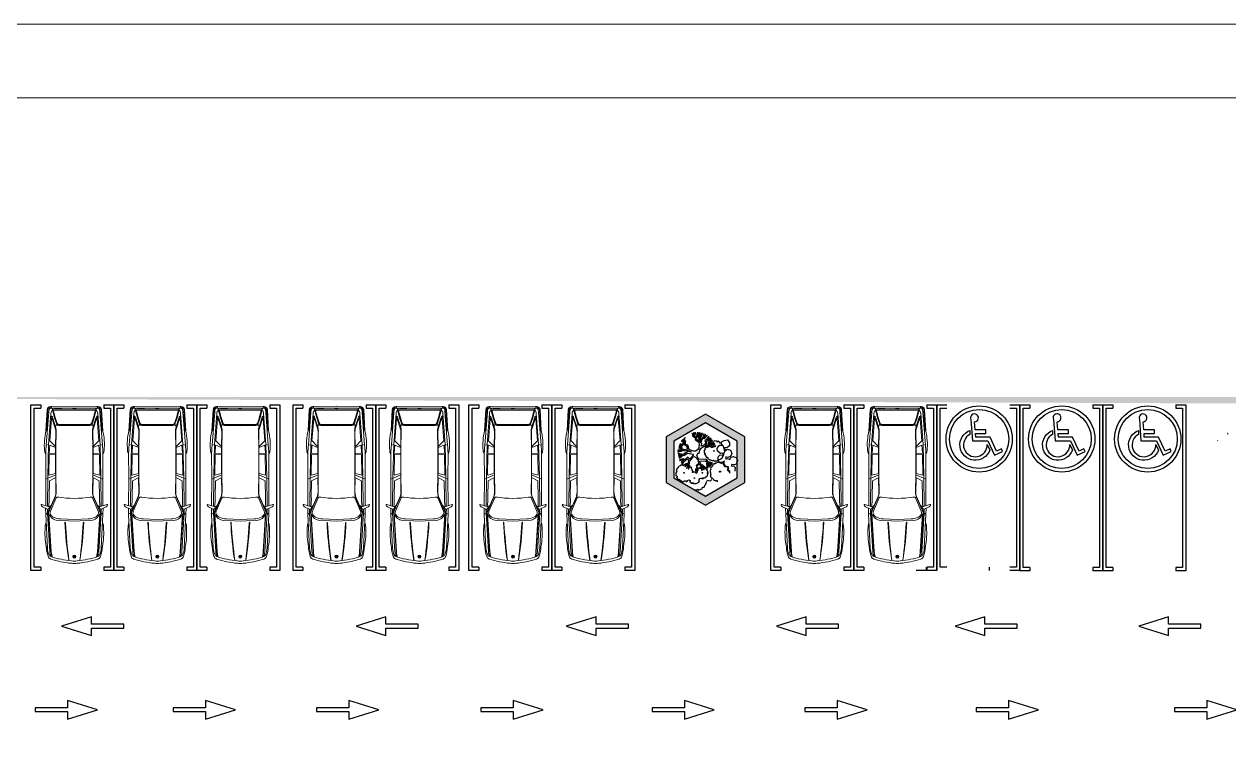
# Model space of a CAD drawing. Header units: millimetres. Extents: x 1351 to 1635, y 1399 to 1500.
# Drawn here: x 1574.59 to 1607.18, y 1480.86 to 1500.04 of the extents above; entities that cross this region are included whole.
import ezdxf

# ---------------------------------------------------------------- set-up
doc = ezdxf.new("R2010")
doc.units = ezdxf.units.MM
doc.layers.get('0').update_dxf_attribs({"color": 181})
for name, color, linetype in [('Capa2', 210, 'Continuous'), ('lineas', 8, 'Continuous'), ('lineas de piso', 1, 'Continuous'), ('margen', 250, 'Continuous'), ('mueble_yo', 31, 'Continuous')]:
    doc.layers.add(name, color=color, linetype=linetype)
doc.layers.add('tefris', color=30, linetype='Continuous', lineweight=9)

# ---------------------------------------------------------------- blocks, each defined once
blk = doc.blocks.new('ok')
for p, q in [((394.306, 184.175), (394.193, 184.175)), ((394.193, 184.175), (394.193, 183.2)), ((394.306, 183.2), (394.306, 184.175)), ((394.193, 183.2), (393.968, 183.2)), ((393.968, 183.2), (394.25, 182.3)), ((394.25, 182.3), (394.531, 183.2)), ((394.531, 183.2), (394.306, 183.2))]:
    blk.add_line(p, q)
blk = doc.blocks.new('parkyeri')
for p, q in [((420.856, 186.195), (420.856, 186.095)), ((422.756, 186.195), (422.756, 186.095)), ((420.856, 181.295), (420.856, 181.195)), ((422.756, 181.295), (422.756, 181.195))]:
    blk.add_line(p, q)
for points in [[(420.556, 181.195), (420.556, 186.195), (420.856, 186.195)], [(420.856, 181.295), (420.656, 181.295), (420.656, 186.095), (420.856, 186.095)], [(422.756, 186.195), (423.056, 186.195), (423.056, 181.195), (422.756, 181.195)], [(422.756, 186.095), (422.956, 186.095), (422.956, 181.295), (422.756, 181.295)], [(420.856, 181.195), (420.556, 181.195)]]:
    blk.add_lwpolyline(points)
blk = doc.blocks.new('BMW')
blk.add_line((0, 0.81), (0, -0.81))
at = {"const_width": 0.81}
for points in [[(-0.41, 0, 0.414214), (0, -0.41, 1)], [(0.41, 0, 0.414214), (0, 0.41, 1)]]:
    blk.add_lwpolyline(points, format="xyb", dxfattribs=at)
for radius in [1.05, 0.812]:
    blk.add_circle((0, 0), radius)
blk = doc.blocks.new('325I')
for p, q in [((-0.84, 2.34), (-0.84, 2.62)), ((-0.76, 2.62), (-0.84, 2.62)), ((-0.76, 2.34), (-0.84, 2.34)), ((-0.76, 2.34), (-0.76, 2.62)), ((-0.02, 2.62), (-0.68, 2.62)), ((-0.68, 2.34), (-0.68, 2.62)), ((-0.02, 2.34), (-0.68, 2.34)), ((-0.1, 0.52), (-0.1, 0.87)), ((-0.02, 2.34), (-0.02, 2.62)), ((-0.02, -1.57), (-0.02, 1.45)), ((-0.1, -0.99), (-0.1, -0.64))]:
    blk.add_line(p, q)
for points in [[(-0.76, 2.04, 0.311177), (-0.8, 1.99, 0.077264), (-0.8, 0.92, 0.311177), (-0.76, 0.87, 0.039894), (-0.51, 0.84, 0.429044), (-0.45, 0.89), (-0.45, 1.74, -0.414214), (-0.4, 1.8), (-0.17, 1.8, -0.389308), (-0.11, 1.75, -0.042914), (-0.11, 1.16, -0.325233), (-0.16, 1.11), (-0.16, 0.86, 0.008571), (-0.1, 0.87, 0.311177), (-0.06, 0.92, 0.077264), (-0.06, 1.99, 0.311177), (-0.1, 2.04, 0.060602), (-0.48, 2.07, 0.404798), (-0.53, 2.02), (-0.53, 1.17, -0.414214), (-0.59, 1.11)], [(-0.71, 2.05, 0.008571), (-0.76, 2.04, -0.008571), (-0.71, 2.05), (-0.71, 1.8, 0.325233), (-0.75, 1.75, 0.042914), (-0.75, 1.16, 0.389308), (-0.69, 1.11), (-0.59, 1.11)]]:
    blk.add_lwpolyline(points, format="xyb")
for points in [[(-0.76, 0.53, 0.311177), (-0.8, 0.48, 0.077264), (-0.8, -0.59, 0.311177), (-0.76, -0.64, 0.008571), (-0.71, -0.65), (-0.71, -0.4, -0.325233), (-0.75, -0.35, -0.042914), (-0.75, 0.24, -0.389308), (-0.69, 0.29), (-0.57, 0.29, -0.373732), (-0.51, 0.24), (-0.39, -0.62, 0.391289), (-0.33, -0.67, 0.037166), (-0.1, -0.64, 0.311177), (-0.06, -0.59, 0.077264), (-0.06, 0.48, 0.311177), (-0.1, 0.53, 0.008571), (-0.16, 0.54), (-0.16, 0.29, -0.325233), (-0.11, 0.24, -0.042914), (-0.11, -0.35, -0.389308), (-0.17, -0.4), (-0.29, -0.4, -0.373732), (-0.35, -0.35), (-0.47, 0.51, 0.391289), (-0.53, 0.56, 0.037166)], [(-0.76, -0.98, 0.311177), (-0.8, -1.03, 0.077264), (-0.8, -2.1, 0.311177), (-0.76, -2.15, 0.008571), (-0.71, -2.16), (-0.71, -1.91, -0.325233), (-0.75, -1.86, -0.042914), (-0.75, -1.27, -0.389308), (-0.69, -1.22), (-0.53, -1.22, -0.414214), (-0.47, -1.28), (-0.47, -1.88, 0.414214), (-0.44, -1.91), (-0.42, -1.91, 0.414214), (-0.39, -1.88), (-0.39, -1.28, -0.414214), (-0.33, -1.22), (-0.17, -1.22, -0.389308), (-0.11, -1.27, -0.042914), (-0.11, -1.86, -0.325233), (-0.16, -1.91), (-0.16, -2.16, 0.008571), (-0.1, -2.15, 0.311177), (-0.06, -2.1, 0.077264), (-0.06, -1.03, 0.311177), (-0.1, -0.98, 0.105316)]]:
    blk.add_lwpolyline(points, format="xyb", close=True)
blk.add_arc((-0.43, 2.41), 1.57, 280.0596, 282.02398)
blk = doc.blocks.new('BMW735P')
for p, q in [((0.348, 0.732), (1.519, 0.804)), ((0.351, 0.698), (1.532, 0.77)), ((0.351, 0.687), (1.502, 0.757)), ((0.466, 0.807), (1.489, 0.857)), ((0.512, 0.838), (0.466, 0.807)), ((1.489, 0.857), (1.666, 0.859)), ((1.489, 0.857), (1.537, 0.772)), ((1.519, 0.804), (1.639, 0.805)), ((1.537, 0.772), (1.998, 0.571)), ((1.548, 0.782), (1.639, 0.805)), ((1.548, 0.782), (2.024, 0.571)), ((1.639, 0.805), (1.711, 0.953)), ((1.706, 0.748), (1.784, 0.976)), ((1.749, 0.693), (1.706, 0.748)), ((1.725, 0.801), (2.611, 0.791)), ((1.743, 0.856), (2.582, 0.853)), ((2.498, 0.742), (2.006, 0.752)), ((2.498, 0.742), (2.582, 0.569)), ((2.545, 0.853), (2.678, 0.55)), ((2.582, 0.853), (3.331, 0.856)), ((2.611, 0.791), (3.593, 0.768)), ((2.664, 0.758), (2.714, 0.564)), ((2.664, 0.758), (3.288, 0.748)), ((3.288, 0.748), (3.295, 0.567)), ((3.314, 0.567), (3.327, 0.748)), ((3.331, 0.751), (3.568, 0.736)), ((3.572, 0.73), (3.503, 0.563)), ((3.699, 0.731), (3.535, 0.572)), ((3.564, 0.84), (4.568, 0.762)), ((3.564, 0.84), (3.593, 0.768)), ((3.593, 0.768), (4.527, 0.697)), ((3.703, 0.732), (4.366, 0.68)), ((4.631, 0.813), (4.003, 0.849)), ((4.017, 0.834), (4.003, 0.849)), ((4.055, 0.802), (4.017, 0.834)), ((4.629, 0.79), (4.077, 0.821)), ((4.568, 0.762), (4.641, 0.755)), ((0.273, 0.676), (0.198, 0.662)), ((0.271, 0.687), (0.201, 0.674)), ((1.299, 0.494), (1.285, 0.17)), ((1.347, 0.41), (1.328, -0.007)), ((1.977, 0.543), (1.579, 0.716)), ((2.674, 0.55), (2.142, 0.542)), ((2.574, 0.556), (2.146, 0.55)), ((3.501, 0.55), (2.674, 0.55)), ((3.286, 0.558), (2.722, 0.558)), ((3.495, 0.557), (3.323, 0.558)), ((3.963, 0.542), (3.501, 0.55)), ((3.955, 0.55), (3.541, 0.557)), ((4.366, 0.66), (4.08, 0.57)), ((4.122, 0.56), (4.08, 0.57)), ((4.122, 0.559), (4.382, 0.642)), ((4.201, 0.525), (4.136, 0.564)), ((4.16, 0.463), (4.15, -0.007)), ((4.178, 0.484), (4.167, -0.007)), ((4.201, 0.474), (4.191, -0.007)), ((4.393, 0.59), (4.201, 0.525)), ((4.4, 0.569), (4.221, 0.509)), ((4.38, 0.681), (4.44, 0.687)), ((4.382, 0.642), (4.422, 0.656)), ((4.683, 0.665), (4.393, 0.59)), ((4.601, 0.621), (4.399, 0.569)), ((4.617, 0.609), (4.628, -0.007)), ((4.683, 0.643), (4.64, 0.631)), ((4.64, 0.631), (4.651, -0.007)), ((4.682, 0.697), (4.683, 0.67)), ((4.683, 0.67), (4.683, 0.665)), ((4.683, 0.643), (4.688, -0.007)), ((4.709, 0.721), (4.713, 0.693)), ((4.741, -0.012), (4.734, 0.707)), ((0.208, 0.028), (0.208, -0.042)), ((1.285, 0.17), (1.28, -0.007)), ((1.285, -0.184), (1.28, -0.007)), ((1.299, -0.507), (1.285, -0.184)), ((1.347, -0.424), (1.328, -0.007)), ((4.16, -0.476), (4.15, -0.007)), ((4.178, -0.498), (4.167, -0.007)), ((4.201, -0.488), (4.191, -0.007)), ((4.617, -0.622), (4.628, -0.006)), ((4.64, -0.645), (4.651, -0.006)), ((4.683, -0.656), (4.688, -0.006)), ((4.741, -0.011), (4.735, -0.689)), ((0.273, -0.69), (0.198, -0.675)), ((0.271, -0.7), (0.201, -0.687)), ((0.351, -0.7), (1.502, -0.77)), ((0.351, -0.711), (1.532, -0.783)), ((1.537, -0.785), (1.998, -0.584)), ((1.548, -0.795), (2.024, -0.584)), ((1.977, -0.556), (1.579, -0.729)), ((1.749, -0.706), (1.706, -0.761)), ((2.674, -0.563), (2.142, -0.555)), ((2.574, -0.57), (2.146, -0.563)), ((2.498, -0.756), (2.582, -0.582)), ((2.545, -0.867), (2.678, -0.563)), ((2.664, -0.772), (2.714, -0.577)), ((3.501, -0.563), (2.674, -0.563)), ((3.286, -0.571), (2.722, -0.571)), ((3.288, -0.762), (3.295, -0.58)), ((3.314, -0.58), (3.327, -0.761)), ((3.495, -0.571), (3.323, -0.571)), ((3.963, -0.555), (3.501, -0.563)), ((3.572, -0.743), (3.503, -0.576)), ((3.699, -0.744), (3.535, -0.585)), ((3.955, -0.563), (3.541, -0.57)), ((3.593, -0.781), (4.527, -0.711)), ((3.703, -0.745), (4.366, -0.693)), ((4.122, -0.573), (4.08, -0.584)), ((4.366, -0.673), (4.08, -0.584)), ((4.122, -0.573), (4.382, -0.655)), ((4.201, -0.539), (4.136, -0.577)), ((4.393, -0.603), (4.201, -0.539)), ((4.4, -0.583), (4.221, -0.523)), ((4.38, -0.695), (4.44, -0.7)), ((4.382, -0.655), (4.422, -0.67)), ((4.683, -0.678), (4.393, -0.603)), ((4.601, -0.635), (4.399, -0.582)), ((4.683, -0.656), (4.64, -0.645)), ((4.682, -0.711), (4.683, -0.683)), ((4.683, -0.683), (4.683, -0.678)), ((4.709, -0.735), (4.713, -0.706)), ((4.735, -0.689), (4.733, -0.726)), ((0.348, -0.746), (1.519, -0.817)), ((0.512, -0.851), (0.466, -0.82)), ((0.466, -0.82), (1.489, -0.87)), ((1.489, -0.87), (1.537, -0.785)), ((1.489, -0.87), (1.666, -0.872)), ((1.519, -0.817), (1.639, -0.819)), ((1.548, -0.795), (1.639, -0.818)), ((1.639, -0.819), (1.711, -0.966)), ((1.706, -0.761), (1.784, -0.989)), ((1.725, -0.815), (2.611, -0.805)), ((1.743, -0.869), (2.582, -0.867)), ((2.498, -0.756), (2.006, -0.765)), ((2.582, -0.867), (3.331, -0.869)), ((2.611, -0.805), (3.593, -0.781)), ((2.664, -0.772), (3.288, -0.762)), ((3.331, -0.764), (3.568, -0.749)), ((3.564, -0.853), (4.568, -0.776)), ((3.564, -0.853), (3.593, -0.781)), ((4.641, -0.826), (4.003, -0.862)), ((4.017, -0.847), (4.003, -0.862)), ((4.055, -0.815), (4.017, -0.847)), ((4.638, -0.803), (4.077, -0.835)), ((4.568, -0.776), (4.641, -0.769))]:
    blk.add_line(p, q)
for points in [[(0.136, 0.705, -0.271445), (0.218, 0.784, -0.070454), (0.512, 0.838)], [(0.209, 0.699, -0.257358), (0.271, 0.763, -0.042334), (0.466, 0.807)], [(0.136, -0.718, 0.271445), (0.218, -0.797, 0.070454), (0.512, -0.851)], [(0.209, -0.713, 0.257358), (0.271, -0.776, 0.042334), (0.466, -0.82)]]:
    blk.add_lwpolyline(points, format="xyb")
for points in [[(1.217, 0.843), (1.204, 0.851), (1.193, 0.857), (1.184, 0.861), (1.173, 0.864), (1.16, 0.867), (1.144, 0.869), (1.123, 0.871), (1.096, 0.874)], [(3.414, 0.89), (3.395, 0.888), (3.38, 0.886), (3.368, 0.884), (3.356, 0.881), (3.343, 0.877), (3.328, 0.872), (3.309, 0.865), (3.285, 0.856)], [(0, -0.007), (0, 0), (0.002, 0.04), (0.007, 0.081)], [(0.074, -0.007), (0.074, 0), (0.076, 0.04), (0.081, 0.081)], [(0, -0.007), (0, -0.013), (0.002, -0.054), (0.007, -0.094)], [(0.074, -0.007), (0.074, -0.013), (0.076, -0.054), (0.081, -0.094)], [(1.217, -0.857), (1.204, -0.864), (1.193, -0.87), (1.184, -0.874), (1.173, -0.878), (1.16, -0.88), (1.144, -0.882), (1.123, -0.885), (1.096, -0.887)], [(3.414, -0.903), (3.395, -0.901), (3.38, -0.899), (3.368, -0.897), (3.356, -0.894), (3.343, -0.89), (3.328, -0.885), (3.309, -0.878), (3.285, -0.869)]]:
    blk.add_lwpolyline(points)
at = {"const_width": 0.0353}
for points in [[(0.19, -0.007, 0.414214), (0.208, -0.025, 1)], [(0.225, -0.007, 0.414214), (0.208, 0.011, 1)]]:
    blk.add_lwpolyline(points, format="xyb", dxfattribs=at)
for radius in [0.046, 0.0354]:
    blk.add_circle((0.208, -0.007), radius)
for centre, radius, start, end in [((0.366, 0.365), 0.368, 92.6658, 115.256), ((0.938, -1.333), 2.212, 85.9177, 101.1171), ((1.621, 0.444), 0.335, 110.7397, 140.9673), ((1.662, 0.425), 0.368, 109.903, 110.7292), ((1.689, 0.796), 0.0507, 169.1503, 289.7336), ((1.77, 0.93), 0.0631, 88.3411, 158.4448), ((1.929, 2.178), 1.428, 261.2748, 273.0638), ((1.771, 0.98), 0.0131, 343.6791, 88.3607), ((3.287, 0.744), 0.00436, 28.2568, 89.0796), ((3.331, 0.746), 0.00436, 89.1632, 159.7849), ((3.225, -2.404), 3.262, 84.0336, 88.1393), ((3.586, -0.873), 1.771, 76.3874, 95.5588), ((3.568, 0.732), 0.00436, 335.5673, 89.1632), ((3.702, 0.728), 0.00436, 85.5085, 130.5901), ((4.085, 0.858), 0.0379, 199.2376, 258.1974), ((4.625, 0.704), 0.0861, 11.3528, 86.771), ((4.625, 0.704), 0.109, 1.6199, 86.771), ((4.631, 0.705), 0.0509, 350.8248, 79.2552), ((2.762, -0.164), 2.765, 161.6997, 174.9344), ((3.31, -0.265), 3.248, 162.7329, 173.8965), ((0.367, 0.273), 0.425, 92.353, 103.1471), ((0.367, 0.273), 0.414, 92.353, 103.1471), ((1.562, 0.486), 0.263, 140.0159, 178.2251), ((1.842, 0.407), 0.495, 153.681, 179.6111), ((1.574, 0.536), 0.198, 106.1163, 152.6678), ((1.528, 0.593), 0.133, 67.227, 93.747), ((4.985, -0.007), 3.021, 170.5234, 189.4766), ((1.963, 0.501), 0.0436, 345.9109, 71.6035), ((2.138, 0.891), 0.349, 246.5165, 270.8123), ((2.23, 0.44), 0.23, 167.3262, 174.247), ((2.141, 0.899), 0.349, 250.3008, 270.8123), ((2.574, 0.565), 0.00873, 270.8123, 25.9128), ((2.722, 0.566), 0.00873, 194.37, 269.9833), ((3.286, 0.566), 0.00873, 269.9833, 2.2117), ((3.323, 0.566), 0.00873, 176.1372, 269.9833), ((3.495, 0.566), 0.00873, 269.9833, 337.4824), ((3.541, 0.566), 0.00873, 134.146, 269.0841), ((3.97, 0.85), 0.3, 267.1439, 291.3406), ((4.002, 0.925), 0.385, 264.2755, 288.2383), ((4.23, 0.463), 0.0692, 114.6336, 179.7333), ((4.222, 0.486), 0.0447, 118.5958, 182.7424), ((4.23, 0.481), 0.0297, 108.6331, 193.0645), ((4.364, 0.67), 0.0103, 280.9021, 77.46), ((4.383, 0.672), 0.00998, 108.9811, 168.2208), ((4.402, 0.697), 0.046, 295.8199, 338.4967), ((4.441, 0.683), 0.00436, 333.9349, 95.2848), ((4.528, 0.587), 0.111, 34.1191, 90.2712), ((4.604, 0.609), 0.0131, 359.9976, 104.5339), ((4.731, 0.7), 0.0196, 201.1676, 278.0128), ((1.66, -9.379), 9.667, 92.4729, 99.3423), ((2.176, -15.963), 16.254, 93.3904, 97.3745), ((1.217, 0.316), 0.053, 265.0923, 301.9708), ((1.243, 0.275), 0.00436, 301.9708, 89.6573), ((2.762, 0.15), 2.765, 185.0656, 198.3003), ((3.31, 0.251), 3.248, 186.1035, 197.2671), ((2.178, 15.949), 16.254, 262.6188, 266.6029), ((1.661, 9.365), 9.667, 260.651, 267.5203), ((1.217, -0.33), 0.053, 58.0292, 94.9077), ((1.243, -0.288), 0.00436, 270.3427, 58.0292), ((0.366, -0.378), 0.368, 244.744, 267.3342), ((0.367, -0.286), 0.425, 256.8529, 267.647), ((0.367, -0.286), 0.414, 256.8529, 267.647), ((1.562, -0.499), 0.263, 181.7749, 219.5838), ((1.842, -0.42), 0.495, 180.3889, 206.4484), ((1.621, -0.458), 0.335, 218.7114, 249.2334), ((1.574, -0.549), 0.198, 207.6439, 253.8837), ((1.963, -0.515), 0.0436, 288.3965, 14.0891), ((2.138, -0.905), 0.349, 89.1877, 113.4835), ((2.23, -0.454), 0.23, 185.753, 192.6738), ((2.141, -0.913), 0.349, 89.1877, 109.6992), ((2.574, -0.578), 0.00873, 334.0872, 89.1877), ((2.722, -0.58), 0.00873, 90.0167, 165.63), ((3.286, -0.579), 0.00873, 357.7883, 90.0167), ((3.323, -0.579), 0.00873, 90.0167, 183.8628), ((3.495, -0.579), 0.00873, 22.5176, 90.0167), ((3.541, -0.579), 0.00873, 90.9159, 225.854), ((3.97, -0.863), 0.3, 68.6594, 92.8561), ((4.002, -0.938), 0.385, 71.7617, 95.7245), ((4.23, -0.476), 0.0692, 180.2667, 245.3664), ((4.222, -0.5), 0.0447, 177.2576, 241.4042), ((4.23, -0.494), 0.0297, 166.9355, 251.3669), ((4.364, -0.683), 0.0103, 282.54, 77.0913), ((4.383, -0.685), 0.00998, 191.7792, 251.0189), ((4.402, -0.711), 0.046, 21.5033, 64.1801), ((4.441, -0.696), 0.00436, 264.7152, 26.0651), ((4.528, -0.6), 0.111, 269.7288, 325.8809), ((4.604, -0.622), 0.0131, 255.4661, 0.0024), ((4.631, -0.719), 0.0509, 280.7448, 9.1752), ((4.625, -0.718), 0.109, 278.5361, 355.8821), ((4.731, -0.713), 0.0196, 81.9872, 158.8324), ((0.938, 1.32), 2.212, 258.8829, 274.0823), ((1.528, -0.606), 0.133, 266.253, 292.773), ((1.662, -0.439), 0.368, 249.2708, 250.097), ((1.689, -0.809), 0.0507, 70.2664, 190.8497), ((1.77, -0.943), 0.0631, 201.5552, 271.6589), ((1.929, -2.191), 1.428, 86.9362, 98.7252), ((1.771, -0.993), 0.0131, 271.6393, 16.3209), ((3.287, -0.757), 0.00436, 270.9204, 331.7432), ((3.331, -0.76), 0.00436, 200.2151, 270.8368), ((3.225, 2.391), 3.262, 271.8607, 275.9664), ((3.586, 0.859), 1.771, 264.4412, 283.6126), ((3.568, -0.745), 0.00436, 270.8368, 24.4327), ((3.702, -0.741), 0.00436, 229.4099, 274.4915), ((4.085, -0.872), 0.0379, 101.8026, 160.7624), ((4.625, -0.718), 0.0861, 279.2025, 348.8105)]:
    blk.add_arc(centre, radius, start, end)
for name, p, xscale, yscale, zscale in [('325I', (4.674, 0.468), 0.0261839674916882, 0.0436399458194804, 0.0436399458194804), ('BMW', (4.669, -0.006), 0.0139568836454146, -0.0488562357979824, 0.0139568836454146)]:
    blk.add_blockref(name, p, dxfattribs=dict(xscale=xscale, yscale=yscale, zscale=zscale))
blk = doc.blocks.new('Bmw_p')
at = {"layer": 'tefris'}
blk.add_blockref('BMW735P', (0.1, 0.05), dxfattribs=at)

msp = doc.modelspace()

# ---------------------------------------------------------------- hatches: boundary and pattern name
at = {"true_color": 0x2776bb}
h = msp.add_hatch(color=152, dxfattribs=at)
h.dxf.hatch_style = 1
h.paths.add_polyline_path([(1557.684, 1489.955), (1615.659, 1489.745), (1615.88, 1457.376), (1557.499, 1457.002)])
h.paths.add_polyline_path([(1557.949, 1489.945), (1615.857, 1489.945), (1616.082, 1457.176), (1557.587, 1457.023)])
at = {"layer": 'margen'}
h = msp.add_hatch(color=256, dxfattribs=at)
h.dxf.hatch_style = 1
h.set_gradient(color1=(248, 153, 30), color2=(255, 255, 0))
h.paths.add_polyline_path([(1592.164, 1487.758), (1593.023, 1487.261), (1593.883, 1487.758), (1593.883, 1488.75), (1593.023, 1489.246), (1592.164, 1488.75)], flags=16)
h.paths.add_polyline_path([(1591.959, 1487.639), (1593.023, 1487.025), (1594.088, 1487.639), (1594.088, 1488.868), (1593.023, 1489.483), (1591.959, 1488.868)])

# ---------------------------------------------------------------- linework, layer by layer
at = {"color": 116, "linetype": 'ByBlock'}
for p, q in [((1592.662, 1488.961), (1592.651, 1488.96)), ((1592.651, 1488.96), (1592.669, 1488.939)), ((1592.688, 1488.903), (1592.662, 1488.961)), ((1592.669, 1488.939), (1592.674, 1488.895)), ((1592.674, 1488.895), (1592.706, 1488.871)), ((1592.702, 1488.895), (1592.688, 1488.903)), ((1592.704, 1488.978), (1592.702, 1488.895)), ((1592.725, 1488.981), (1592.704, 1488.978)), ((1592.706, 1488.871), (1592.756, 1488.84)), ((1592.713, 1488.887), (1592.718, 1488.912)), ((1592.728, 1488.876), (1592.713, 1488.887)), ((1592.718, 1488.912), (1592.734, 1488.909)), ((1592.721, 1488.931), (1592.725, 1488.981)), ((1592.727, 1488.93), (1592.721, 1488.931)), ((1592.758, 1488.983), (1592.727, 1488.93)), ((1592.769, 1488.856), (1592.728, 1488.876)), ((1592.734, 1488.909), (1592.767, 1488.982)), ((1592.767, 1488.982), (1592.758, 1488.983)), ((1592.805, 1488.984), (1592.769, 1488.856)), ((1592.786, 1488.847), (1592.818, 1488.983)), ((1592.818, 1488.983), (1592.805, 1488.984)), ((1592.829, 1488.942), (1592.825, 1488.855)), ((1592.841, 1488.991), (1592.829, 1488.942)), ((1592.838, 1488.849), (1592.847, 1488.989)), ((1592.847, 1488.989), (1592.841, 1488.991)), ((1592.87, 1488.976), (1592.865, 1488.838)), ((1592.865, 1488.754), (1592.944, 1488.961)), ((1592.889, 1488.974), (1592.87, 1488.976)), ((1592.871, 1488.916), (1592.889, 1488.974)), ((1592.88, 1488.881), (1592.871, 1488.916)), ((1592.914, 1488.957), (1592.88, 1488.881)), ((1592.944, 1488.961), (1592.914, 1488.957)), ((1592.975, 1488.947), (1592.949, 1488.853)), ((1592.969, 1488.882), (1592.989, 1488.942)), ((1592.969, 1488.854), (1592.969, 1488.882)), ((1592.989, 1488.942), (1592.975, 1488.947)), ((1593.019, 1488.943), (1592.99, 1488.881)), ((1592.99, 1488.881), (1593.004, 1488.852)), ((1592.999, 1488.828), (1593.067, 1488.91)), ((1593.002, 1488.878), (1593.026, 1488.938)), ((1593.013, 1488.862), (1593.002, 1488.878)), ((1593.057, 1488.912), (1593.013, 1488.862)), ((1593.026, 1488.938), (1593.019, 1488.943)), ((1593.067, 1488.91), (1593.057, 1488.912)), ((1593.084, 1488.814), (1593.122, 1488.872)), ((1593.106, 1488.882), (1593.085, 1488.853)), ((1593.122, 1488.872), (1593.106, 1488.882)), ((1607.159, 1488.961), (1607.149, 1488.96)), ((1607.149, 1488.96), (1607.167, 1488.939)), ((1592.31, 1488.603), (1592.301, 1488.584)), ((1592.301, 1488.584), (1592.395, 1488.522)), ((1592.368, 1488.568), (1592.31, 1488.603)), ((1592.322, 1488.649), (1592.316, 1488.638)), ((1592.316, 1488.638), (1592.371, 1488.588)), ((1592.391, 1488.589), (1592.322, 1488.649)), ((1592.336, 1488.686), (1592.329, 1488.674)), ((1592.329, 1488.674), (1592.399, 1488.639)), ((1592.395, 1488.663), (1592.336, 1488.686)), ((1592.371, 1488.588), (1592.368, 1488.568)), ((1592.388, 1488.776), (1592.377, 1488.763)), ((1592.377, 1488.763), (1592.469, 1488.689)), ((1592.378, 1488.557), (1592.391, 1488.589)), ((1592.449, 1488.518), (1592.378, 1488.557)), ((1592.485, 1488.705), (1592.388, 1488.776)), ((1592.427, 1488.695), (1592.395, 1488.663)), ((1592.399, 1488.639), (1592.439, 1488.669)), ((1592.459, 1488.746), (1592.402, 1488.794)), ((1592.459, 1488.768), (1592.422, 1488.818)), ((1592.464, 1488.677), (1592.427, 1488.695)), ((1592.439, 1488.669), (1592.515, 1488.631)), ((1592.459, 1488.768), (1592.474, 1488.859)), ((1592.49, 1488.744), (1592.459, 1488.768)), ((1592.468, 1488.76), (1592.459, 1488.746)), ((1592.469, 1488.689), (1592.464, 1488.677)), ((1592.473, 1488.714), (1592.49, 1488.744)), ((1592.485, 1488.668), (1592.485, 1488.705)), ((1592.548, 1488.649), (1592.485, 1488.668)), ((1592.515, 1488.631), (1592.534, 1488.535)), ((1592.581, 1488.525), (1592.548, 1488.649)), ((1592.756, 1488.84), (1592.745, 1488.8)), ((1592.745, 1488.8), (1592.818, 1488.745)), ((1592.776, 1488.834), (1592.779, 1488.842)), ((1592.783, 1488.813), (1592.776, 1488.834)), ((1592.779, 1488.842), (1592.786, 1488.847)), ((1592.824, 1488.772), (1592.783, 1488.813)), ((1592.843, 1488.573), (1592.817, 1488.527)), ((1592.818, 1488.745), (1592.847, 1488.72)), ((1592.836, 1488.769), (1592.824, 1488.772)), ((1592.825, 1488.855), (1592.85, 1488.796)), ((1592.85, 1488.796), (1592.836, 1488.769)), ((1592.857, 1488.814), (1592.838, 1488.849)), ((1592.854, 1488.661), (1592.843, 1488.573)), ((1592.847, 1488.72), (1592.854, 1488.661)), ((1592.865, 1488.838), (1592.857, 1488.814)), ((1592.877, 1488.712), (1592.865, 1488.754)), ((1592.87, 1488.512), (1592.908, 1488.561)), ((1592.888, 1488.714), (1592.877, 1488.712)), ((1592.919, 1488.805), (1592.886, 1488.766)), ((1592.886, 1488.766), (1592.894, 1488.758)), ((1592.894, 1488.758), (1592.888, 1488.714)), ((1592.908, 1488.561), (1592.954, 1488.603)), ((1592.911, 1488.62), (1592.925, 1488.694)), ((1592.994, 1488.654), (1592.911, 1488.62)), ((1592.912, 1488.706), (1592.928, 1488.778)), ((1592.925, 1488.694), (1592.912, 1488.706)), ((1592.949, 1488.853), (1592.919, 1488.805)), ((1592.928, 1488.778), (1592.969, 1488.84)), ((1592.954, 1488.603), (1592.973, 1488.605)), ((1592.994, 1488.84), (1592.969, 1488.854)), ((1592.969, 1488.84), (1592.999, 1488.828)), ((1592.973, 1488.605), (1592.985, 1488.615)), ((1592.985, 1488.615), (1593.012, 1488.615)), ((1593.017, 1488.541), (1592.988, 1488.499)), ((1593.004, 1488.852), (1592.994, 1488.84)), ((1593.029, 1488.698), (1592.994, 1488.654)), ((1593.042, 1488.623), (1593.002, 1488.547)), ((1593.002, 1488.547), (1593.017, 1488.541)), ((1593.014, 1488.769), (1593.008, 1488.758)), ((1593.008, 1488.758), (1593.026, 1488.735)), ((1593.012, 1488.615), (1593.038, 1488.606)), ((1593.042, 1488.786), (1593.014, 1488.769)), ((1593.023, 1488.657), (1593.061, 1488.694)), ((1593.028, 1488.645), (1593.023, 1488.657)), ((1593.026, 1488.735), (1593.029, 1488.698)), ((1593.042, 1488.635), (1593.028, 1488.645)), ((1593.038, 1488.606), (1593.057, 1488.585)), ((1593.085, 1488.853), (1593.042, 1488.786)), ((1593.091, 1488.642), (1593.042, 1488.635)), ((1593.097, 1488.64), (1593.042, 1488.623)), ((1593.043, 1488.739), (1593.049, 1488.758)), ((1593.061, 1488.694), (1593.043, 1488.739)), ((1593.049, 1488.758), (1593.071, 1488.761)), ((1593.054, 1488.62), (1593.11, 1488.624)), ((1593.061, 1488.602), (1593.054, 1488.62)), ((1593.057, 1488.585), (1593.152, 1488.616)), ((1593.201, 1488.651), (1593.061, 1488.602)), ((1593.071, 1488.761), (1593.093, 1488.758)), ((1593.158, 1488.837), (1593.079, 1488.773)), ((1593.079, 1488.773), (1593.084, 1488.814)), ((1593.096, 1488.697), (1593.091, 1488.642)), ((1593.093, 1488.758), (1593.167, 1488.83)), ((1593.182, 1488.745), (1593.094, 1488.696)), ((1593.094, 1488.696), (1593.097, 1488.64)), ((1593.138, 1488.733), (1593.096, 1488.697)), ((1593.11, 1488.624), (1593.111, 1488.674)), ((1593.111, 1488.674), (1593.143, 1488.667)), ((1593.125, 1488.7), (1593.212, 1488.771)), ((1593.137, 1488.679), (1593.125, 1488.7)), ((1593.181, 1488.811), (1593.137, 1488.756)), ((1593.137, 1488.756), (1593.138, 1488.733)), ((1593.244, 1488.716), (1593.137, 1488.679)), ((1593.143, 1488.667), (1593.254, 1488.707)), ((1593.15, 1488.752), (1593.187, 1488.808)), ((1593.153, 1488.741), (1593.15, 1488.752)), ((1593.152, 1488.616), (1593.188, 1488.578)), ((1593.201, 1488.775), (1593.153, 1488.741)), ((1593.167, 1488.83), (1593.158, 1488.837)), ((1593.178, 1488.625), (1593.281, 1488.67)), ((1593.192, 1488.601), (1593.178, 1488.625)), ((1593.187, 1488.808), (1593.181, 1488.811)), ((1593.207, 1488.746), (1593.182, 1488.745)), ((1593.188, 1488.578), (1593.3, 1488.618)), ((1593.297, 1488.627), (1593.192, 1488.601)), ((1593.212, 1488.771), (1593.201, 1488.775)), ((1593.207, 1488.666), (1593.201, 1488.651)), ((1593.261, 1488.75), (1593.207, 1488.746)), ((1593.255, 1488.698), (1593.207, 1488.666)), ((1593.213, 1488.656), (1593.262, 1488.694)), ((1593.217, 1488.653), (1593.213, 1488.656)), ((1593.277, 1488.675), (1593.217, 1488.653)), ((1593.254, 1488.707), (1593.244, 1488.716)), ((1593.262, 1488.694), (1593.255, 1488.698)), ((1593.263, 1488.766), (1593.261, 1488.75)), ((1593.336, 1488.756), (1593.263, 1488.766)), ((1593.281, 1488.67), (1593.277, 1488.675)), ((1593.3, 1488.618), (1593.297, 1488.627)), ((1593.336, 1488.729), (1593.336, 1488.756)), ((1593.365, 1488.75), (1593.336, 1488.729)), ((1593.344, 1488.557), (1593.383, 1488.624)), ((1593.351, 1488.484), (1593.344, 1488.557)), ((1593.399, 1488.731), (1593.365, 1488.75)), ((1593.383, 1488.624), (1593.417, 1488.642)), ((1593.393, 1488.718), (1593.399, 1488.731)), ((1593.411, 1488.696), (1593.393, 1488.718)), ((1593.448, 1488.703), (1593.411, 1488.696)), ((1593.417, 1488.642), (1593.489, 1488.638)), ((1593.462, 1488.686), (1593.448, 1488.703)), ((1593.456, 1488.736), (1593.528, 1488.776)), ((1593.462, 1488.624), (1593.456, 1488.736)), ((1593.472, 1488.642), (1593.462, 1488.686)), ((1593.498, 1488.647), (1593.472, 1488.642)), ((1593.521, 1488.58), (1593.498, 1488.647)), ((1593.517, 1488.564), (1593.521, 1488.58)), ((1593.533, 1488.557), (1593.517, 1488.564)), ((1593.528, 1488.776), (1593.618, 1488.787)), ((1593.531, 1488.582), (1593.557, 1488.53)), ((1593.606, 1488.574), (1593.531, 1488.582)), ((1593.546, 1488.474), (1593.533, 1488.557)), ((1593.672, 1488.625), (1593.606, 1488.574)), ((1593.618, 1488.787), (1593.678, 1488.705)), ((1593.678, 1488.705), (1593.672, 1488.625)), ((1606.886, 1488.776), (1606.875, 1488.763)), ((1592.28, 1488.512), (1592.276, 1488.501)), ((1592.276, 1488.501), (1592.301, 1488.497)), ((1592.277, 1488.458), (1592.351, 1488.487)), ((1592.28, 1488.475), (1592.277, 1488.458)), ((1592.304, 1488.515), (1592.28, 1488.512)), ((1592.334, 1488.492), (1592.28, 1488.475)), ((1592.289, 1488.422), (1592.283, 1488.404)), ((1592.283, 1488.404), (1592.343, 1488.394)), ((1592.425, 1488.394), (1592.289, 1488.422)), ((1592.34, 1488.377), (1592.291, 1488.358)), ((1592.291, 1488.358), (1592.293, 1488.351)), ((1592.293, 1488.351), (1592.346, 1488.365)), ((1592.301, 1488.497), (1592.334, 1488.492)), ((1592.366, 1488.495), (1592.304, 1488.515)), ((1592.383, 1488.359), (1592.31, 1488.308)), ((1592.31, 1488.296), (1592.39, 1488.348)), ((1592.31, 1488.308), (1592.31, 1488.296)), ((1592.411, 1488.277), (1592.324, 1488.249)), ((1592.324, 1488.249), (1592.331, 1488.231)), ((1592.331, 1488.231), (1592.408, 1488.261)), ((1592.343, 1488.394), (1592.34, 1488.377)), ((1592.346, 1488.365), (1592.353, 1488.391)), ((1592.351, 1488.487), (1592.365, 1488.481)), ((1592.353, 1488.391), (1592.381, 1488.381)), ((1592.442, 1488.231), (1592.364, 1488.187)), ((1592.365, 1488.481), (1592.405, 1488.514)), ((1592.395, 1488.522), (1592.366, 1488.495)), ((1592.381, 1488.381), (1592.383, 1488.359)), ((1592.39, 1488.348), (1592.397, 1488.376)), ((1592.397, 1488.376), (1592.437, 1488.365)), ((1592.405, 1488.514), (1592.452, 1488.492)), ((1592.408, 1488.261), (1592.442, 1488.231)), ((1592.458, 1488.246), (1592.411, 1488.277)), ((1592.544, 1488.471), (1592.425, 1488.394)), ((1592.437, 1488.365), (1592.534, 1488.432)), ((1592.44, 1488.183), (1592.448, 1488.216)), ((1592.448, 1488.216), (1592.489, 1488.237)), ((1592.534, 1488.535), (1592.449, 1488.518)), ((1592.452, 1488.492), (1592.541, 1488.51)), ((1592.535, 1488.317), (1592.458, 1488.246)), ((1592.489, 1488.237), (1592.526, 1488.272)), ((1592.526, 1488.272), (1592.58, 1488.244)), ((1592.534, 1488.432), (1592.649, 1488.415)), ((1592.599, 1488.266), (1592.535, 1488.317)), ((1592.541, 1488.51), (1592.626, 1488.474)), ((1592.641, 1488.459), (1592.544, 1488.471)), ((1592.58, 1488.244), (1592.559, 1488.216)), ((1592.559, 1488.216), (1592.57, 1488.174)), ((1592.643, 1488.503), (1592.581, 1488.525)), ((1592.587, 1488.211), (1592.609, 1488.225)), ((1592.69, 1488.375), (1592.599, 1488.266)), ((1592.609, 1488.225), (1592.693, 1488.333)), ((1592.626, 1488.474), (1592.641, 1488.459)), ((1592.705, 1488.483), (1592.643, 1488.503)), ((1592.649, 1488.415), (1592.695, 1488.401)), ((1592.695, 1488.401), (1592.69, 1488.375)), ((1592.693, 1488.333), (1592.712, 1488.343)), ((1592.763, 1488.482), (1592.705, 1488.483)), ((1592.712, 1488.343), (1592.756, 1488.321)), ((1592.756, 1488.321), (1592.825, 1488.244)), ((1592.817, 1488.527), (1592.763, 1488.482)), ((1592.79, 1488.353), (1592.818, 1488.426)), ((1592.847, 1488.259), (1592.79, 1488.353)), ((1592.818, 1488.426), (1592.845, 1488.431)), ((1592.825, 1488.244), (1592.818, 1488.218)), ((1592.818, 1488.218), (1592.842, 1488.175)), ((1592.845, 1488.431), (1592.853, 1488.429)), ((1593.039, 1488.268), (1592.847, 1488.259)), ((1592.853, 1488.429), (1592.87, 1488.512)), ((1592.86, 1488.203), (1592.878, 1488.214)), ((1592.878, 1488.214), (1593.028, 1488.226)), ((1592.988, 1488.499), (1592.991, 1488.44)), ((1592.991, 1488.44), (1593.009, 1488.44)), ((1593.012, 1488.422), (1592.996, 1488.404)), ((1592.996, 1488.404), (1593.035, 1488.358)), ((1593.009, 1488.44), (1593.012, 1488.422)), ((1593.028, 1488.226), (1593.064, 1488.197)), ((1593.035, 1488.358), (1593.032, 1488.338)), ((1593.032, 1488.338), (1593.06, 1488.305)), ((1593.115, 1488.176), (1593.039, 1488.268)), ((1593.06, 1488.305), (1593.076, 1488.319)), ((1593.076, 1488.319), (1593.085, 1488.308)), ((1593.085, 1488.308), (1593.077, 1488.282)), ((1593.077, 1488.282), (1593.138, 1488.252)), ((1593.138, 1488.252), (1593.145, 1488.26)), ((1593.145, 1488.26), (1593.161, 1488.257)), ((1593.161, 1488.257), (1593.165, 1488.238)), ((1593.165, 1488.238), (1593.226, 1488.219)), ((1593.226, 1488.219), (1593.234, 1488.238)), ((1593.234, 1488.238), (1593.247, 1488.243)), ((1593.247, 1488.243), (1593.251, 1488.218)), ((1593.251, 1488.218), (1593.292, 1488.208)), ((1593.292, 1488.208), (1593.295, 1488.224)), ((1593.295, 1488.224), (1593.346, 1488.221)), ((1593.346, 1488.221), (1593.37, 1488.254)), ((1593.432, 1488.423), (1593.351, 1488.484)), ((1593.369, 1488.328), (1593.422, 1488.383)), ((1593.37, 1488.232), (1593.369, 1488.328)), ((1593.37, 1488.254), (1593.391, 1488.26)), ((1593.412, 1488.176), (1593.37, 1488.232)), ((1593.391, 1488.26), (1593.431, 1488.27)), ((1593.422, 1488.383), (1593.491, 1488.377)), ((1593.431, 1488.27), (1593.436, 1488.283)), ((1593.51, 1488.432), (1593.432, 1488.423)), ((1593.436, 1488.283), (1593.469, 1488.282)), ((1593.469, 1488.282), (1593.477, 1488.305)), ((1593.477, 1488.305), (1593.504, 1488.347)), ((1593.491, 1488.377), (1593.51, 1488.432)), ((1593.498, 1488.36), (1593.52, 1488.371)), ((1593.504, 1488.347), (1593.498, 1488.36)), ((1593.515, 1488.386), (1593.535, 1488.469)), ((1593.52, 1488.371), (1593.515, 1488.386)), ((1593.535, 1488.469), (1593.546, 1488.474)), ((1593.551, 1488.485), (1593.614, 1488.536)), ((1593.557, 1488.53), (1593.551, 1488.485)), ((1593.572, 1488.328), (1593.575, 1488.263)), ((1593.619, 1488.308), (1593.572, 1488.328)), ((1593.575, 1488.263), (1593.618, 1488.284)), ((1593.614, 1488.536), (1593.699, 1488.507)), ((1593.618, 1488.284), (1593.686, 1488.257)), ((1593.697, 1488.341), (1593.619, 1488.308)), ((1593.686, 1488.257), (1593.71, 1488.32)), ((1593.735, 1488.424), (1593.697, 1488.341)), ((1593.699, 1488.507), (1593.735, 1488.424)), ((1593.71, 1488.32), (1593.779, 1488.337)), ((1593.779, 1488.337), (1593.859, 1488.305)), ((1593.893, 1488.228), (1593.853, 1488.129)), ((1593.859, 1488.305), (1593.893, 1488.228)), ((1592.22, 1487.907), (1592.226, 1487.826)), ((1592.239, 1487.904), (1592.22, 1487.907)), ((1592.257, 1488.023), (1592.229, 1487.961)), ((1592.229, 1487.961), (1592.251, 1487.947)), ((1592.251, 1487.947), (1592.239, 1487.904)), ((1592.288, 1488.029), (1592.257, 1488.023)), ((1592.314, 1488.077), (1592.284, 1488.051)), ((1592.284, 1488.051), (1592.288, 1488.029)), ((1592.347, 1488.087), (1592.314, 1488.077)), ((1592.397, 1488.114), (1592.347, 1488.104)), ((1592.347, 1488.104), (1592.347, 1488.087)), ((1592.364, 1488.187), (1592.371, 1488.171)), ((1592.371, 1488.171), (1592.427, 1488.202)), ((1592.419, 1488.183), (1592.385, 1488.142)), ((1592.385, 1488.142), (1592.399, 1488.133)), ((1592.407, 1488.099), (1592.397, 1488.114)), ((1592.399, 1488.133), (1592.44, 1488.183)), ((1592.442, 1488.094), (1592.407, 1488.099)), ((1592.427, 1488.202), (1592.419, 1488.183)), ((1592.513, 1488.148), (1592.426, 1488.104)), ((1592.426, 1488.104), (1592.429, 1488.091)), ((1592.429, 1488.091), (1592.505, 1488.132)), ((1592.442, 1488.115), (1592.442, 1488.094)), ((1592.484, 1488.111), (1592.442, 1488.115)), ((1592.525, 1488.127), (1592.468, 1488.066)), ((1592.468, 1488.066), (1592.479, 1488.055)), ((1592.479, 1488.055), (1592.536, 1488.123)), ((1592.489, 1488.085), (1592.484, 1488.111)), ((1592.51, 1488.115), (1592.489, 1488.085)), ((1592.505, 1488.132), (1592.525, 1488.127)), ((1592.552, 1488.107), (1592.509, 1488.026)), ((1592.509, 1488.026), (1592.522, 1488.024)), ((1592.542, 1488.109), (1592.51, 1488.115)), ((1592.531, 1488.139), (1592.513, 1488.148)), ((1592.522, 1488.024), (1592.565, 1488.103)), ((1592.57, 1488.174), (1592.531, 1488.139)), ((1592.536, 1488.123), (1592.565, 1488.142)), ((1592.56, 1488.083), (1592.542, 1488.109)), ((1592.565, 1488.142), (1592.552, 1488.107)), ((1592.571, 1488.069), (1592.556, 1488.007)), ((1592.556, 1488.007), (1592.571, 1488.001)), ((1592.576, 1488.098), (1592.56, 1488.083)), ((1592.565, 1488.103), (1592.571, 1488.069)), ((1592.571, 1488.001), (1592.59, 1488.076)), ((1592.613, 1488.068), (1592.576, 1488.098)), ((1592.579, 1488.123), (1592.596, 1488.151)), ((1592.59, 1488.076), (1592.579, 1488.123)), ((1592.596, 1488.151), (1592.587, 1488.211)), ((1592.611, 1488.043), (1592.613, 1488.068)), ((1592.639, 1488.05), (1592.611, 1488.043)), ((1592.654, 1488.019), (1592.639, 1488.05)), ((1592.644, 1487.999), (1592.654, 1488.019)), ((1592.662, 1487.998), (1592.644, 1487.999)), ((1592.659, 1487.95), (1592.668, 1487.963)), ((1592.678, 1487.952), (1592.659, 1487.95)), ((1592.661, 1487.911), (1592.68, 1487.918)), ((1592.679, 1487.91), (1592.661, 1487.911)), ((1592.668, 1487.963), (1592.662, 1487.998)), ((1592.68, 1487.918), (1592.678, 1487.952)), ((1592.699, 1487.92), (1592.679, 1487.91)), ((1592.75, 1487.91), (1592.699, 1487.92)), ((1592.786, 1488.029), (1592.75, 1488)), ((1592.75, 1488), (1592.75, 1487.94)), ((1592.75, 1487.94), (1592.762, 1487.941)), ((1592.759, 1487.883), (1592.75, 1487.91)), ((1592.778, 1487.889), (1592.759, 1487.883)), ((1592.762, 1487.941), (1592.768, 1487.987)), ((1592.768, 1487.987), (1592.784, 1488.003)), ((1592.797, 1488.107), (1592.773, 1488.102)), ((1592.773, 1488.102), (1592.786, 1488.029)), ((1592.782, 1487.908), (1592.778, 1487.889)), ((1592.805, 1487.912), (1592.782, 1487.908)), ((1592.815, 1487.963), (1592.783, 1487.942)), ((1592.783, 1487.942), (1592.805, 1487.912)), ((1592.784, 1488.003), (1592.791, 1487.943)), ((1592.791, 1487.943), (1592.817, 1487.947)), ((1592.842, 1488.175), (1592.797, 1488.107)), ((1592.797, 1488.076), (1592.843, 1488.131)), ((1592.817, 1487.947), (1592.797, 1488.076)), ((1592.818, 1488.002), (1592.815, 1487.963)), ((1592.847, 1488.027), (1592.818, 1488.002)), ((1592.843, 1488.131), (1592.856, 1488.138)), ((1592.87, 1488.016), (1592.847, 1488.027)), ((1592.856, 1488.138), (1592.895, 1488.075)), ((1592.919, 1488.104), (1592.86, 1488.203)), ((1592.883, 1488.016), (1592.87, 1488.016)), ((1592.874, 1488.049), (1592.883, 1488.016)), ((1592.944, 1488.045), (1592.874, 1488.049)), ((1592.895, 1488.075), (1592.885, 1488.043)), ((1592.885, 1488.043), (1592.922, 1487.956)), ((1592.912, 1488.044), (1592.945, 1488.034)), ((1592.919, 1488.008), (1592.912, 1488.044)), ((1592.944, 1488.115), (1592.919, 1488.104)), ((1592.919, 1488.058), (1592.925, 1488.076)), ((1592.955, 1488.045), (1592.919, 1488.058)), ((1592.946, 1487.969), (1592.919, 1488.008)), ((1592.922, 1487.956), (1592.946, 1487.969)), ((1592.925, 1488.076), (1592.943, 1488.08)), ((1592.943, 1488.08), (1593.035, 1487.998)), ((1592.995, 1488.06), (1592.944, 1488.115)), ((1592.951, 1488.035), (1592.944, 1488.045)), ((1592.945, 1488.034), (1592.977, 1487.979)), ((1592.968, 1488.061), (1592.951, 1488.035)), ((1592.988, 1487.985), (1592.955, 1488.045)), ((1593.031, 1488.02), (1592.968, 1488.061)), ((1592.977, 1487.979), (1592.988, 1487.985)), ((1593.056, 1488.012), (1592.995, 1488.06)), ((1593.042, 1488.006), (1593.031, 1488.02)), ((1593.035, 1487.998), (1593.056, 1488.012)), ((1593.056, 1488.012), (1593.042, 1488.006)), ((1593.064, 1488.197), (1593.051, 1488.13)), ((1593.051, 1488.13), (1593.075, 1488.095)), ((1593.075, 1488.095), (1593.055, 1488.074)), ((1593.055, 1488.074), (1593.075, 1488.021)), ((1593.078, 1487.97), (1593.056, 1488.012)), ((1593.069, 1487.96), (1593.078, 1487.97)), ((1593.071, 1487.947), (1593.069, 1487.96)), ((1593.07, 1488.135), (1593.086, 1488.176)), ((1593.08, 1488.122), (1593.07, 1488.135)), ((1593.083, 1487.948), (1593.071, 1487.947)), ((1593.072, 1488.071), (1593.087, 1488.085)), ((1593.086, 1488.028), (1593.072, 1488.071)), ((1593.074, 1487.9), (1593.095, 1487.9)), ((1593.078, 1487.883), (1593.074, 1487.9)), ((1593.075, 1488.021), (1593.086, 1488.028)), ((1593.091, 1488.132), (1593.08, 1488.122)), ((1593.095, 1487.9), (1593.083, 1487.948)), ((1593.086, 1488.176), (1593.176, 1488.099)), ((1593.087, 1488.085), (1593.112, 1488.046)), ((1593.163, 1488.091), (1593.091, 1488.132)), ((1593.091, 1488.109), (1593.154, 1488.08)), ((1593.121, 1488.056), (1593.091, 1488.109)), ((1593.112, 1488.046), (1593.121, 1488.056)), ((1593.144, 1488.182), (1593.115, 1488.176)), ((1593.132, 1488.162), (1593.208, 1488.136)), ((1593.19, 1488.118), (1593.132, 1488.162)), ((1593.217, 1488.155), (1593.144, 1488.182)), ((1593.15, 1487.964), (1593.149, 1487.913)), ((1593.149, 1487.913), (1593.161, 1487.906)), ((1593.16, 1487.968), (1593.15, 1487.964)), ((1593.154, 1488.08), (1593.163, 1488.091)), ((1593.175, 1488.059), (1593.157, 1488.01)), ((1593.157, 1488.01), (1593.168, 1487.998)), ((1593.161, 1487.906), (1593.159, 1487.856)), ((1593.168, 1487.998), (1593.16, 1487.968)), ((1593.191, 1488.054), (1593.175, 1488.059)), ((1593.176, 1488.099), (1593.19, 1488.118)), ((1593.217, 1488.079), (1593.191, 1488.054)), ((1593.208, 1488.136), (1593.217, 1488.155)), ((1593.233, 1488.121), (1593.211, 1488.088)), ((1593.211, 1488.088), (1593.217, 1488.079)), ((1593.273, 1488.151), (1593.233, 1488.121)), ((1593.282, 1488.139), (1593.273, 1488.151)), ((1593.291, 1488.139), (1593.282, 1488.139)), ((1593.295, 1488.162), (1593.291, 1488.139)), ((1593.376, 1488.173), (1593.295, 1488.162)), ((1593.371, 1488.184), (1593.376, 1488.173)), ((1593.42, 1488.181), (1593.371, 1488.184)), ((1593.488, 1488.178), (1593.412, 1488.176)), ((1593.421, 1488.157), (1593.42, 1488.181)), ((1593.461, 1488.146), (1593.421, 1488.157)), ((1593.472, 1488.161), (1593.461, 1488.146)), ((1593.532, 1488.158), (1593.472, 1488.161)), ((1593.538, 1488.21), (1593.488, 1488.178)), ((1593.513, 1488.134), (1593.538, 1488.21)), ((1593.558, 1488.061), (1593.513, 1488.134)), ((1593.529, 1488.13), (1593.532, 1488.158)), ((1593.574, 1488.074), (1593.529, 1488.13)), ((1593.643, 1488.061), (1593.558, 1488.061)), ((1593.623, 1488.062), (1593.574, 1488.074)), ((1593.621, 1487.967), (1593.643, 1488.061)), ((1593.681, 1487.906), (1593.621, 1487.967)), ((1593.659, 1488.015), (1593.623, 1488.062)), ((1593.639, 1487.992), (1593.659, 1488.015)), ((1593.656, 1487.953), (1593.639, 1487.992)), ((1593.682, 1487.947), (1593.656, 1487.953)), ((1593.687, 1487.89), (1593.682, 1487.947)), ((1593.729, 1488.126), (1593.724, 1488.077)), ((1593.724, 1488.077), (1593.785, 1488.09)), ((1593.808, 1488.117), (1593.729, 1488.126)), ((1593.785, 1488.09), (1593.825, 1488.037)), ((1593.853, 1488.129), (1593.808, 1488.117)), ((1593.825, 1488.037), (1593.814, 1487.938)), ((1592.226, 1487.826), (1592.255, 1487.81)), ((1592.259, 1487.788), (1592.244, 1487.767)), ((1592.244, 1487.767), (1592.289, 1487.72)), ((1592.255, 1487.81), (1592.259, 1487.788)), ((1592.289, 1487.72), (1592.319, 1487.722)), ((1592.319, 1487.722), (1592.319, 1487.704)), ((1592.319, 1487.704), (1592.349, 1487.689)), ((1592.349, 1487.689), (1592.373, 1487.677)), ((1592.373, 1487.677), (1592.414, 1487.656)), ((1592.414, 1487.656), (1592.449, 1487.658)), ((1592.448, 1487.678), (1592.502, 1487.681)), ((1592.449, 1487.658), (1592.448, 1487.678)), ((1592.502, 1487.681), (1592.501, 1487.649)), ((1592.501, 1487.649), (1592.541, 1487.668)), ((1592.536, 1487.689), (1592.579, 1487.706)), ((1592.541, 1487.668), (1592.536, 1487.689)), ((1592.579, 1487.706), (1592.608, 1487.693)), ((1592.608, 1487.693), (1592.605, 1487.648)), ((1592.605, 1487.648), (1592.632, 1487.64)), ((1592.632, 1487.64), (1592.638, 1487.617)), ((1592.638, 1487.617), (1592.681, 1487.614)), ((1592.68, 1487.636), (1592.694, 1487.633)), ((1592.681, 1487.614), (1592.68, 1487.636)), ((1592.694, 1487.633), (1592.697, 1487.605)), ((1592.697, 1487.605), (1592.754, 1487.603)), ((1592.753, 1487.618), (1592.79, 1487.612)), ((1592.754, 1487.603), (1592.753, 1487.618)), ((1592.79, 1487.612), (1592.808, 1487.63)), ((1592.808, 1487.63), (1592.841, 1487.645)), ((1592.841, 1487.645), (1592.859, 1487.66)), ((1592.846, 1487.671), (1592.866, 1487.722)), ((1592.859, 1487.66), (1592.846, 1487.671)), ((1592.852, 1487.729), (1592.866, 1487.739)), ((1592.866, 1487.722), (1592.852, 1487.729)), ((1592.866, 1487.739), (1592.901, 1487.749)), ((1592.901, 1487.749), (1592.907, 1487.757)), ((1592.907, 1487.757), (1592.916, 1487.746)), ((1592.916, 1487.746), (1592.954, 1487.746)), ((1592.954, 1487.746), (1592.96, 1487.772)), ((1592.96, 1487.772), (1592.965, 1487.744)), ((1592.965, 1487.744), (1593.017, 1487.775)), ((1592.999, 1487.556), (1593.013, 1487.576)), ((1593.013, 1487.576), (1593.029, 1487.573)), ((1593.017, 1487.775), (1593.029, 1487.764)), ((1593.029, 1487.764), (1593.049, 1487.801)), ((1593.029, 1487.573), (1593.065, 1487.672)), ((1593.049, 1487.801), (1593.071, 1487.803)), ((1593.151, 1487.67), (1593.059, 1487.689)), ((1593.071, 1487.803), (1593.095, 1487.884)), ((1593.095, 1487.884), (1593.078, 1487.883)), ((1593.192, 1487.72), (1593.151, 1487.67)), ((1593.173, 1487.83), (1593.154, 1487.82)), ((1593.154, 1487.82), (1593.185, 1487.749)), ((1593.159, 1487.856), (1593.176, 1487.847)), ((1593.176, 1487.847), (1593.173, 1487.83)), ((1593.185, 1487.749), (1593.204, 1487.758)), ((1593.204, 1487.758), (1593.234, 1487.732)), ((1593.234, 1487.732), (1593.24, 1487.706)), ((1593.24, 1487.706), (1593.298, 1487.679)), ((1593.298, 1487.679), (1593.311, 1487.693)), ((1593.311, 1487.693), (1593.338, 1487.686)), ((1593.338, 1487.686), (1593.338, 1487.657)), ((1592.717, 1487.44), (1592.8, 1487.436)), ((1592.8, 1487.436), (1592.804, 1487.459)), ((1592.804, 1487.459), (1592.828, 1487.458)), ((1592.828, 1487.458), (1592.834, 1487.432)), ((1592.834, 1487.432), (1592.942, 1487.476)), ((1592.935, 1487.492), (1592.957, 1487.509)), ((1592.942, 1487.476), (1592.935, 1487.492)), ((1592.957, 1487.509), (1592.985, 1487.508)), ((1592.985, 1487.508), (1593.006, 1487.547)), ((1593.006, 1487.547), (1592.999, 1487.556))]:
    msp.add_line(p, q, dxfattribs=at)
for p, q in [((1598.993, 1485.34), (1598.993, 1485.25)), ((1600.699, 1485.34), (1600.699, 1485.25))]:
    msp.add_line(p, q)
for points in [[(1599.283, 1485.25), (1599.283, 1489.738), (1599.552, 1489.738)], [(1599.552, 1485.34), (1599.373, 1485.34), (1599.373, 1489.649), (1599.552, 1489.649)], [(1601.258, 1489.738), (1601.527, 1489.738), (1601.527, 1485.25), (1601.258, 1485.25)], [(1601.258, 1489.649), (1601.438, 1489.649), (1601.438, 1485.34), (1601.258, 1485.34)], [(1598.993, 1485.25), (1598.724, 1485.25)]]:
    msp.add_lwpolyline(points)
for centre, radius in [((1593.254, 1488.487), 0.0103), ((1592.445, 1487.896), 0.0091), ((1592.94, 1487.897), 0.00867), ((1593.419, 1487.929), 0.0173), ((1592.725, 1487.755), 0.00746)]:
    msp.add_circle(centre, radius, dxfattribs=at)
at = {"layer": 'lineas'}
for points in [[(1600.609, 1488.959), (1600.609, 1489.065), (1600.321, 1489.065), (1600.305, 1489.279, 3.250032), (1600.204, 1489.342), (1600.245, 1488.765), (1600.662, 1488.765), (1600.846, 1488.372), (1601.063, 1488.473), (1601.03, 1488.544), (1600.9, 1488.484), (1600.723, 1488.862), (1600.335, 1488.862), (1600.328, 1488.959)], [(1602.843, 1488.959), (1602.843, 1489.065), (1602.555, 1489.065), (1602.54, 1489.279, 3.250032), (1602.438, 1489.342), (1602.48, 1488.765), (1602.896, 1488.765), (1603.08, 1488.372), (1603.297, 1488.473), (1603.264, 1488.544), (1603.134, 1488.484), (1602.957, 1488.862), (1602.57, 1488.862), (1602.563, 1488.959)], [(1605.17, 1488.959), (1605.17, 1489.065), (1604.882, 1489.065), (1604.866, 1489.279, 3.250032), (1604.765, 1489.342), (1604.806, 1488.765), (1605.223, 1488.765), (1605.407, 1488.372), (1605.624, 1488.473), (1605.591, 1488.544), (1605.461, 1488.484), (1605.284, 1488.862), (1604.896, 1488.862), (1604.889, 1488.959)], [(1600.18, 1489.042), (1600.18, 1488.937, 1.839815), (1600.645, 1488.668), (1600.717, 1488.513, -1.570453)], [(1602.415, 1489.042), (1602.415, 1488.937, 1.839815), (1602.879, 1488.668), (1602.951, 1488.513, -1.570453)], [(1604.741, 1489.042), (1604.741, 1488.937, 1.839815), (1605.206, 1488.668), (1605.278, 1488.513, -1.570453)]]:
    msp.add_lwpolyline(points, format="xyb", close=True, dxfattribs=at)
for centre, radius in [((1600.428, 1488.812), 0.896), ((1600.428, 1488.812), 0.8), ((1602.662, 1488.812), 0.896), ((1602.662, 1488.812), 0.8), ((1604.989, 1488.812), 0.896), ((1604.989, 1488.812), 0.8)]:
    msp.add_circle(centre, radius, dxfattribs=at)
at = {"layer": 'margen', "lineweight": 0}
msp.add_lwpolyline([(1551.174, 1500.043), (1635.274, 1500.043), (1635.274, 1440.643), (1551.174, 1440.643), (1551.174, 1500.043)], dxfattribs=at)
msp.add_lwpolyline([(1553.674, 1498.043), (1633.274, 1498.043), (1633.274, 1442.643), (1553.674, 1442.643)], close=True, dxfattribs=at)
at = {"layer": 'margen'}
for points in [[(1591.959, 1487.639), (1593.023, 1487.025), (1594.088, 1487.639), (1594.088, 1488.868), (1593.023, 1489.483), (1591.959, 1488.868)], [(1592.164, 1487.758), (1593.023, 1487.261), (1593.883, 1487.758), (1593.883, 1488.75), (1593.023, 1489.246), (1592.164, 1488.75)]]:
    msp.add_lwpolyline(points, close=True, dxfattribs=at)

# ---------------------------------------------------------------- block references
at = {"xscale": 0.8977160156402697, "yscale": 0.8977160156402697, "zscale": 0.8977160156402697}
for p in [(1197.234, 1322.588), (1199.478, 1322.588), (1201.723, 1322.588), (1204.326, 1322.588), (1206.57, 1322.588), (1209.084, 1322.588), (1211.328, 1322.588), (1217.255, 1322.588), (1219.499, 1322.588), (1223.987, 1322.586), (1226.232, 1322.587)]:
    msp.add_blockref('parkyeri', p, dxfattribs=at)
at = {"layer": 'Capa2', "xscale": 0.8977160156402697, "yscale": 0.8977160156402697, "zscale": 0.8977160156402697, "rotation": 270}
for p in [(1411.953, 1837.67), (1419.918, 1837.67), (1425.603, 1837.67), (1431.288, 1837.67), (1436.122, 1837.67), (1441.092, 1837.67)]:
    msp.add_blockref('ok', p, dxfattribs=at)
at = {"layer": 'lineas de piso', "xscale": 0.8977160156402697, "yscale": 0.8977160156402697, "zscale": 0.8977160156402697, "rotation": 90}
for p in [(1740.226, 1127.562), (1743.964, 1127.562), (1747.837, 1127.562), (1752.286, 1127.562), (1756.917, 1127.562), (1761.052, 1127.562), (1765.684, 1127.562), (1771.05, 1127.562)]:
    msp.add_blockref('ok', p, dxfattribs=at)
at = {"layer": 'mueble_yo', "xscale": 0.8977160156402697, "yscale": 0.8977160156402697, "zscale": 0.8977160156402697, "rotation": 90}
for p in [(1575.989, 1485.352), (1578.233, 1485.352), (1580.477, 1485.352), (1583.081, 1485.352), (1585.325, 1485.352), (1587.854, 1485.352), (1590.088, 1485.352)]:
    msp.add_blockref('Bmw_p', p, dxfattribs=at)
at = {"layer": 'tefris', "xscale": 0.8977160156402697, "yscale": 0.8977160156402697, "zscale": 0.8977160156402697, "rotation": 90}
for p in [(1596.009, 1485.352), (1598.253, 1485.352)]:
    msp.add_blockref('Bmw_p', p, dxfattribs=at)

doc.saveas('drawing.dxf')
